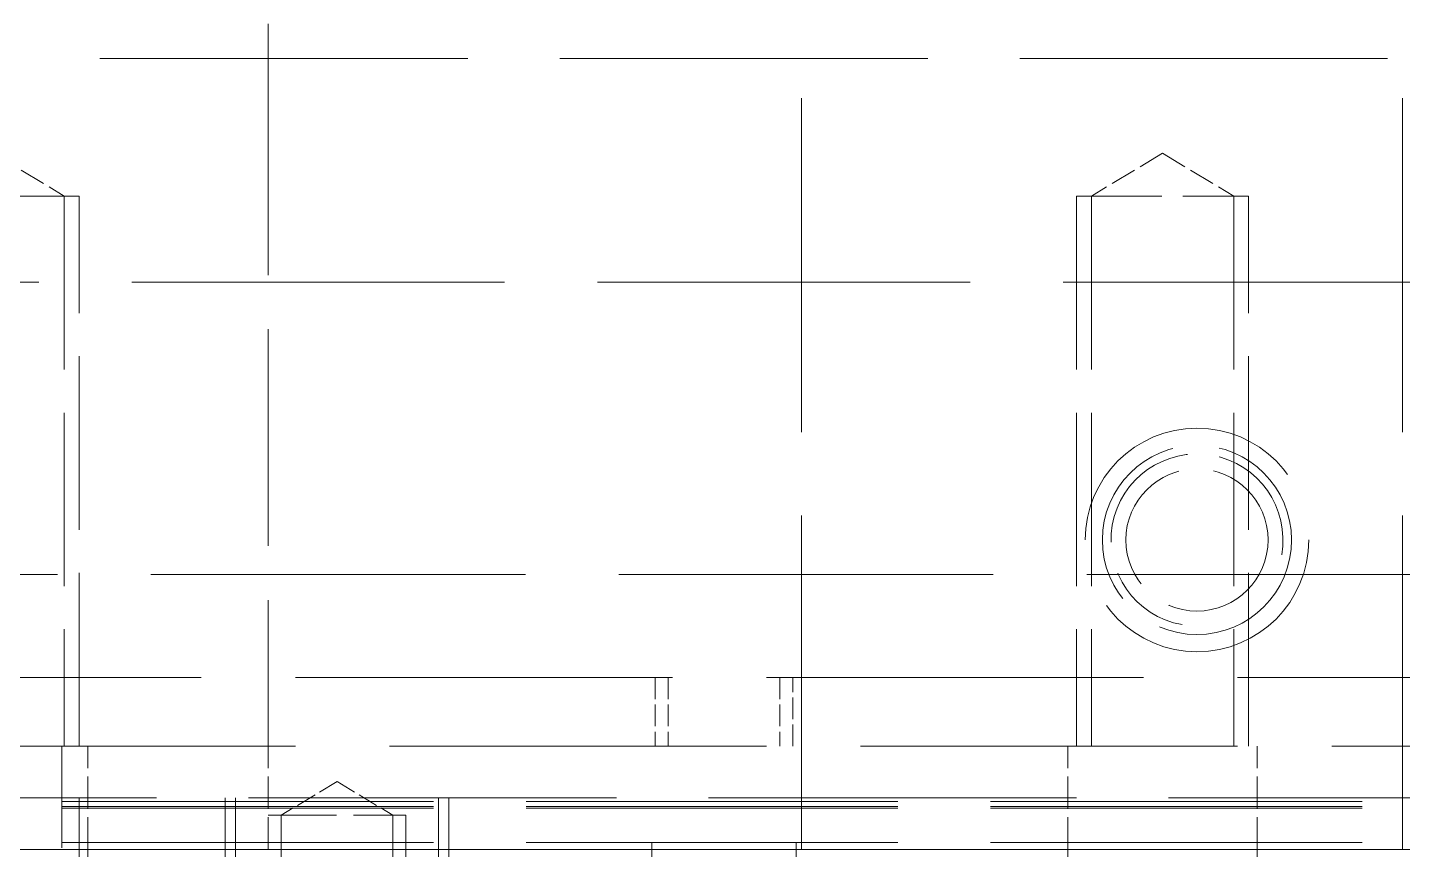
# Model space of a CAD drawing. Header units: millimetres. Extents: x 0 to 5945, y 0 to 4205.
# Drawn here: x 1664.88 to 1704.85, y 2294.96 to 2318.86 of the extents above; entities that cross this region are included whole.
import ezdxf

# ---------------------------------------------------------------- set-up
doc = ezdxf.new("R2010")
doc.units = ezdxf.units.MM
doc.header["$LTSCALE"] = 5
doc.linetypes.add('DASHED', pattern=[0.2067, 0.1654, -0.0413])
doc.layers.add('가려진 것(ISO)', color=2, linetype='DASHED', lineweight=18)

msp = doc.modelspace()

# ---------------------------------------------------------------- linework, layer by layer
at = {"layer": '가려진 것(ISO)', "ltscale": 11.740042}
for p, q in [((1687.383, 2294.957), (1687.383, 2331.357)), ((1704.85, 2294.957), (1704.85, 2331.357))]:
    msp.add_line(p, q, dxfattribs=at)
at = {"layer": '가려진 것(ISO)', "ltscale": 1.218906}
msp.add_line((1671.876, 2317.957), (1671.876, 2321.157), dxfattribs=at)
at = {"layer": '가려진 것(ISO)', "ltscale": 12.936202}
msp.add_line((2118.876, 2317.957), (1503.876, 2317.957), dxfattribs=at)
at = {"layer": '가려진 것(ISO)', "ltscale": 7.618686}
msp.add_line((1671.876, 2317.957), (1671.876, 2297.957), dxfattribs=at)
at = {"layer": '가려진 것(ISO)', "ltscale": 0.918509}
for p, q in [((1663.876, 2315.199), (1665.943, 2313.957)), ((1697.876, 2315.199), (1695.809, 2313.957)), ((1697.876, 2315.199), (1699.943, 2313.957))]:
    msp.add_line(p, q, dxfattribs=at)
at = {"layer": '가려진 것(ISO)', "ltscale": 2.991791}
for p, q in [((1661.376, 2313.957), (1666.376, 2313.957)), ((1695.376, 2313.957), (1700.376, 2313.957))]:
    msp.add_line(p, q, dxfattribs=at)
at = {"layer": '가려진 것(ISO)', "ltscale": 6.094929}
for p, q in [((1665.943, 2313.957), (1665.943, 2297.957)), ((1666.376, 2297.957), (1666.376, 2313.957)), ((1695.376, 2313.957), (1695.376, 2297.957)), ((1695.809, 2313.957), (1695.809, 2297.957)), ((1699.943, 2313.957), (1699.943, 2297.957)), ((1700.376, 2297.957), (1700.376, 2313.957))]:
    msp.add_line(p, q, dxfattribs=at)
at = {"layer": '가려진 것(ISO)', "ltscale": 13.096966}
msp.add_line((1654.376, 2311.457), (2033.376, 2311.457), dxfattribs=at)
at = {"layer": '가려진 것(ISO)', "ltscale": 13.164261}
msp.add_line((1747.376, 2302.957), (1488.876, 2302.957), dxfattribs=at)
at = {"layer": '가려진 것(ISO)', "ltscale": 13.252995}
for p, q in [((1617.876, 2299.957), (2069.876, 2299.957)), ((2069.876, 2297.957), (1617.876, 2297.957))]:
    msp.add_line(p, q, dxfattribs=at)
at = {"layer": '가려진 것(ISO)', "ltscale": 0.761779}
for p, q in [((1683.126, 2299.957), (1683.126, 2297.957)), ((1683.505, 2299.957), (1683.505, 2297.957)), ((1686.747, 2299.957), (1686.747, 2297.957)), ((1687.126, 2297.957), (1687.126, 2299.957))]:
    msp.add_line(p, q, dxfattribs=at)
at = {"layer": '가려진 것(ISO)', "ltscale": 5.294957}
msp.add_line((1665.876, 2284.057), (1665.876, 2297.957), dxfattribs=at)
at = {"layer": '가려진 것(ISO)', "ltscale": 1.142718}
for p, q in [((1666.626, 2294.957), (1666.626, 2297.957)), ((1671.876, 2294.957), (1671.876, 2297.957)), ((1695.126, 2294.957), (1695.126, 2297.957)), ((1700.626, 2294.957), (1700.626, 2297.957))]:
    msp.add_line(p, q, dxfattribs=at)
at = {"layer": '가려진 것(ISO)', "ltscale": 0.720299}
for q in [(1672.255, 2295.957), (1675.497, 2295.957)]:
    msp.add_line((1673.876, 2296.931), q, dxfattribs=at)
at = {"layer": '가려진 것(ISO)', "ltscale": 12.941461}
msp.add_line((1855.876, 2296.457), (1641.876, 2296.457), dxfattribs=at)
at = {"layer": '가려진 것(ISO)', "ltscale": 13.062409}
for p, q in [((1665.876, 2296.357), (1814.376, 2296.357)), ((1665.876, 2296.207), (1814.376, 2296.207)), ((1665.876, 2296.157), (1814.376, 2296.157)), ((1665.876, 2295.157), (1814.376, 2295.157))]:
    msp.add_line(p, q, dxfattribs=at)
at = {"layer": '가려진 것(ISO)', "ltscale": 5.71399}
for p, q in [((1666.376, 2281.457), (1666.376, 2296.457)), ((1670.626, 2296.457), (1670.626, 2281.457)), ((1677.126, 2296.457), (1677.126, 2281.457))]:
    msp.add_line(p, q, dxfattribs=at)
at = {"layer": '가려진 것(ISO)', "ltscale": 3.237884}
for p, q in [((1670.926, 2296.457), (1670.926, 2287.957)), ((1676.826, 2296.457), (1676.826, 2287.957))]:
    msp.add_line(p, q, dxfattribs=at)
at = {"layer": '가려진 것(ISO)', "ltscale": 2.393412}
msp.add_line((1671.876, 2295.957), (1675.876, 2295.957), dxfattribs=at)
at = {"layer": '가려진 것(ISO)', "ltscale": 3.047415}
for p, q in [((1672.255, 2295.957), (1672.255, 2287.957)), ((1675.497, 2295.957), (1675.497, 2287.957)), ((1675.876, 2287.957), (1675.876, 2295.957))]:
    msp.add_line(p, q, dxfattribs=at)
at = {"layer": '가려진 것(ISO)', "ltscale": 12.855069}
for p, q in [((1655.876, 2294.957), (1841.876, 2294.957)), ((1841.876, 2294.957), (1655.876, 2294.957))]:
    msp.add_line(p, q, dxfattribs=at)
at = {"layer": '가려진 것(ISO)', "ltscale": 0.609403}
for p, q in [((1666.626, 2294.957), (1666.626, 2293.357)), ((1695.126, 2294.957), (1695.126, 2293.357)), ((1700.626, 2294.957), (1700.626, 2293.357))]:
    msp.add_line(p, q, dxfattribs=at)
at = {"layer": '가려진 것(ISO)', "ltscale": 3.085509}
for p, q in [((1683.026, 2295.157), (1683.026, 2287.057)), ((1687.226, 2295.157), (1687.226, 2287.057))]:
    msp.add_line(p, q, dxfattribs=at)
at = {"layer": '가려진 것(ISO)', "ltscale": 9.879222}
msp.add_circle((1698.876, 2303.957), 3.25, dxfattribs=at)
at = {"layer": '가려진 것(ISO)', "ltscale": 6.582059}
msp.add_circle((1698.876, 2303.957), 2.75, dxfattribs=at)
at = {"layer": '가려진 것(ISO)', "ltscale": 4.94729}
msp.add_circle((1698.876, 2303.957), 2.067, dxfattribs=at)
at = {"layer": '가려진 것(ISO)', "ltscale": 4.487736}
msp.add_arc((1698.876, 2303.957), 2.5, 350, 260, dxfattribs=at)

doc.saveas('drawing.dxf')
